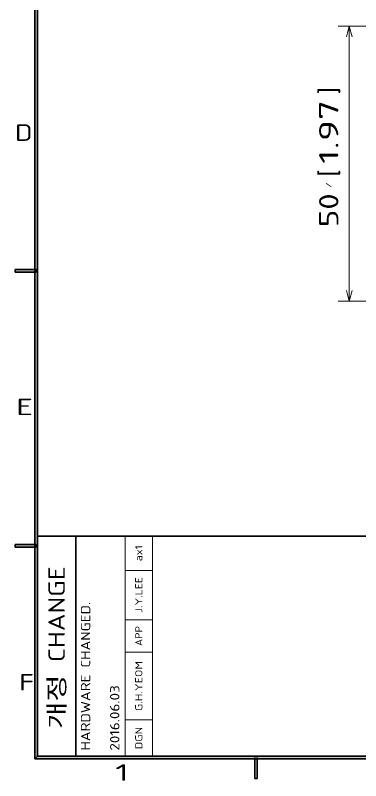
# Model space of a CAD drawing. Extents: x 23 to 417, y 3 to 294.
# Drawn here: x 26.2 to 89.1, y 5.8 to 145 of the extents above; entities that cross this region are included whole.
import ezdxf
from ezdxf.enums import TextEntityAlignment as Align

# ---------------------------------------------------------------- set-up
doc = ezdxf.new("R2010")
doc.units = 0
doc.layers.get('0').update_dxf_attribs({"lineweight": 13})
doc.layers.add('3', color=7, linetype='Continuous', lineweight=13)
doc.layers.add('5', color=7, linetype='Continuous', lineweight=13)
doc.styles.get("Standard").update_dxf_attribs({"font": 'isocp.shx'})
doc.dimstyles.get("Standard").update_dxf_attribs({"dimtxt": 2.5, "dimasz": 2.5, "dimexe": 1.25, "dimexo": 0.625, "dimtad": 1, "dimtxsty": 'Standard', "dimcen": 2.5, "dimadec": 0, "dimazin": 0, "dimtfac": 1, "dimtmove": 0, "dimatfit": 0, "dimfxl": 0, "dimarcsym": 0})

# ---------------------------------------------------------------- blocks, each defined once
blk = doc.blocks.new('*D79')
at = {"color": 7, "lineweight": 13, "transparency": 16777216}
for p, q in [((114.7, 143.01), (84.98, 143.01)), ((86.98, 93), (86.98, 143.01)), ((114.7, 93), (84.98, 93))]:
    blk.add_line(p, q, dxfattribs=at)
for points in [[(87.5, 141.07), (86.98, 143.01), (86.47, 141.07)], [(86.47, 94.94), (86.98, 93), (87.5, 94.94)]]:
    blk.add_lwpolyline(points, dxfattribs=at)
for s, height, width, p, p2 in [(']', 3.5, 1.552525, (84.98, 130.56), (84.98, 131.92)), ('1.97', 3.5, 1.61625, (84.98, 117.95), (84.98, 129.56)), ('[', 3.5, 1.552525, (84.98, 115.59), (84.98, 116.95)), ('/', 1, 1.818182, (83.73, 113.59), (83.73, 114.59)), ('50', 3.5, 1.402228, (84.98, 106.45), (84.98, 112.59))]:
    blk.add_text(s, height=height, rotation=90, dxfattribs=dict(at, width=width)).set_placement(p, p2, align=Align.FIT)
blk = doc.blocks.new('BLOCK4')
at = {"color": 7, "lineweight": 13}
for p, q in [((37.18, 10.27), (37.18, 50.3)), ((46.18, 10.27), (46.18, 50.3)), ((51.18, 10.27), (51.18, 50.3))]:
    blk.add_line(p, q, dxfattribs=at)
at = {"color": 7, "lineweight": 13, "ltscale": 0.35}
for p, q in [((37.18, 50.3), (51.18, 50.3)), ((37.18, 10.27), (51.18, 10.27))]:
    blk.add_line(p, q, dxfattribs=at)
at = {"color": 7, "lineweight": 13, "ltscale": 0.125}
for p, q in [((46.18, 44.03), (51.18, 44.03)), ((46.18, 35.06), (51.18, 35.06)), ((46.18, 29.16), (51.18, 29.16)), ((46.18, 16.84), (51.18, 16.84))]:
    blk.add_line(p, q, dxfattribs=at)
at = {"color": 7, "lineweight": 13}
for s, height, p, p2 in [('ax1', 1.3, (49.31, 45.7), (49.31, 48.63)), ('J.Y.LEE', 1.3, (49.31, 36.27), (49.31, 42.83)), ('HARDWARE CHANGED.', 1.7, (39.83, 11.27), (39.83, 38.32)), ('APP', 1.3, (49.31, 30.29), (49.31, 33.93)), ('G.H.YEOM', 1.3, (49.31, 18.46), (49.31, 27.54)), ('2016.06.03', 1.7, (45.14, 11.27), (45.14, 23.15)), ('DGN', 1.3, (49.31, 11.53), (49.31, 15.57))]:
    blk.add_text(s, height=height, rotation=90, dxfattribs=at).set_placement(p, p2, align=Align.FIT)
blk = doc.blocks.new('BLOCK5')
at = {"color": 7, "lineweight": 13}
for p, q in [((37.18, 10.27), (37.18, 50.3)), ((46.18, 10.27), (46.18, 50.3)), ((51.18, 10.27), (51.18, 50.3))]:
    blk.add_line(p, q, dxfattribs=at)
at = {"color": 7, "lineweight": 13, "ltscale": 0.35}
for p, q in [((37.18, 50.3), (51.18, 50.3)), ((37.18, 10.27), (51.18, 10.27))]:
    blk.add_line(p, q, dxfattribs=at)
at = {"color": 7, "lineweight": 13, "ltscale": 0.125}
for p, q in [((46.18, 44.03), (51.18, 44.03)), ((46.18, 35.06), (51.18, 35.06)), ((46.18, 29.16), (51.18, 29.16)), ((46.18, 16.84), (51.18, 16.84))]:
    blk.add_line(p, q, dxfattribs=at)
at = {"color": 7, "lineweight": 13}
for s, height, p, p2 in [('ax1', 1.3, (49.31, 45.7), (49.31, 48.63)), ('J.Y.LEE', 1.3, (49.31, 36.27), (49.31, 42.83)), ('HARDWARE CHANGED.', 1.7, (39.83, 11.27), (39.83, 38.32)), ('APP', 1.3, (49.31, 30.29), (49.31, 33.93)), ('G.H.YEOM', 1.3, (49.31, 18.46), (49.31, 27.54)), ('2016.06.03', 1.7, (45.14, 11.27), (45.14, 23.15)), ('DGN', 1.3, (49.31, 11.53), (49.31, 15.57))]:
    blk.add_text(s, height=height, rotation=90, dxfattribs=at).set_placement(p, p2, align=Align.FIT)

msp = doc.modelspace()

# ---------------------------------------------------------------- linework, layer by layer
at = {"color": 7, "lineweight": 35}
for p, q in [((30.237, 50.238), (409.762, 50.238)), ((37.237, 50.238), (37.237, 10.238))]:
    msp.add_line(p, q, dxfattribs=at)
at = {"layer": '3', "color": 7, "lineweight": 35}
for p, q in [((29.763, 9.762), (29.763, 287)), ((30.237, 287), (30.237, 10.238)), ((410.238, 9.762), (29.763, 9.762)), ((30.237, 10.238), (409.762, 10.238))]:
    msp.add_line(p, q, dxfattribs=at)
at = {"layer": '3', "color": 7, "lineweight": 35, "ltscale": 0.011875}
for p, q in [((26.2, 98.262), (26.2, 98.738)), ((30, 98.738), (30, 98.262)), ((26.194, 48.263), (26.194, 48.737)), ((29.994, 48.737), (29.994, 48.263)), ((70.237, 6.2), (69.763, 6.2))]:
    msp.add_line(p, q, dxfattribs=at)
at = {"layer": '3', "color": 7, "lineweight": 35, "ltscale": 0.095}
for p, q in [((26.2, 98.738), (30, 98.738)), ((30, 98.262), (26.2, 98.262)), ((26.194, 48.737), (29.994, 48.737)), ((29.994, 48.263), (26.194, 48.263)), ((69.763, 6.2), (69.763, 10)), ((70.237, 10), (70.237, 6.2))]:
    msp.add_line(p, q, dxfattribs=at)
at = {"layer": '3', "color": 7, "lineweight": 35, "ltscale": 0.016794}
for p, q in [((29.763, 9.762), (30.237, 10.238)), ((30.237, 10.238), (29.763, 9.762))]:
    msp.add_line(p, q, dxfattribs=at)
at = {"layer": '3', "color": 7, "lineweight": 5}
for points in [[(29.763, 287), (30.237, 287), (29.763, 9.762), (30.237, 10.238)], [(26.2, 98.262), (26.2, 98.738), (30, 98.262), (30, 98.738)], [(26.194, 48.737), (26.194, 48.263), (29.994, 48.737), (29.994, 48.263)], [(29.763, 9.762), (30.237, 10.238), (410.237, 9.762), (409.763, 10.238)]]:
    msp.add_solid(points, dxfattribs=at)

# ---------------------------------------------------------------- block references
at = {"lineweight": 0}
for name in ['BLOCK4', 'BLOCK5']:
    msp.add_blockref(name, (0, 0), dxfattribs=at)

# ---------------------------------------------------------------- texts
at = {"layer": '3', "color": 7, "lineweight": 13}
for s, p, p2 in [('D', (26.112, 122.133), (29.343, 122.133)), ('E', (26.379, 72.258), (29.417, 72.258)), ('F', (26.896, 22.192), (29.627, 22.192)), ('1', (44.365, 5.792), (46.904, 5.792))]:
    msp.add_text(s, height=3, dxfattribs=at).set_placement(p, p2, align=Align.FIT)
at = {"layer": '5', "color": 7, "lineweight": 13}
msp.add_text('개정 CHANGE', height=3, rotation=90, dxfattribs=at).set_placement((35.21, 15.212), (35.21, 44.788), align=Align.FIT)

# ---------------------------------------------------------------- dimensions: what is measured, and where the dimension line sits
at = {"color": 0, "lineweight": 0}
dim = msp.add_linear_dim(base=(86.984, 143.006), p1=(115.703, 93.004), p2=(115.703, 143.006), angle=89.99952, dimstyle='Standard', dxfattribs=at)
dim.commit()
dim.dimension.update_dxf_attribs({"geometry": '*D79', "text_midpoint": (86.984, 119.184), "dimtype": 160})

doc.saveas('drawing.dxf')
